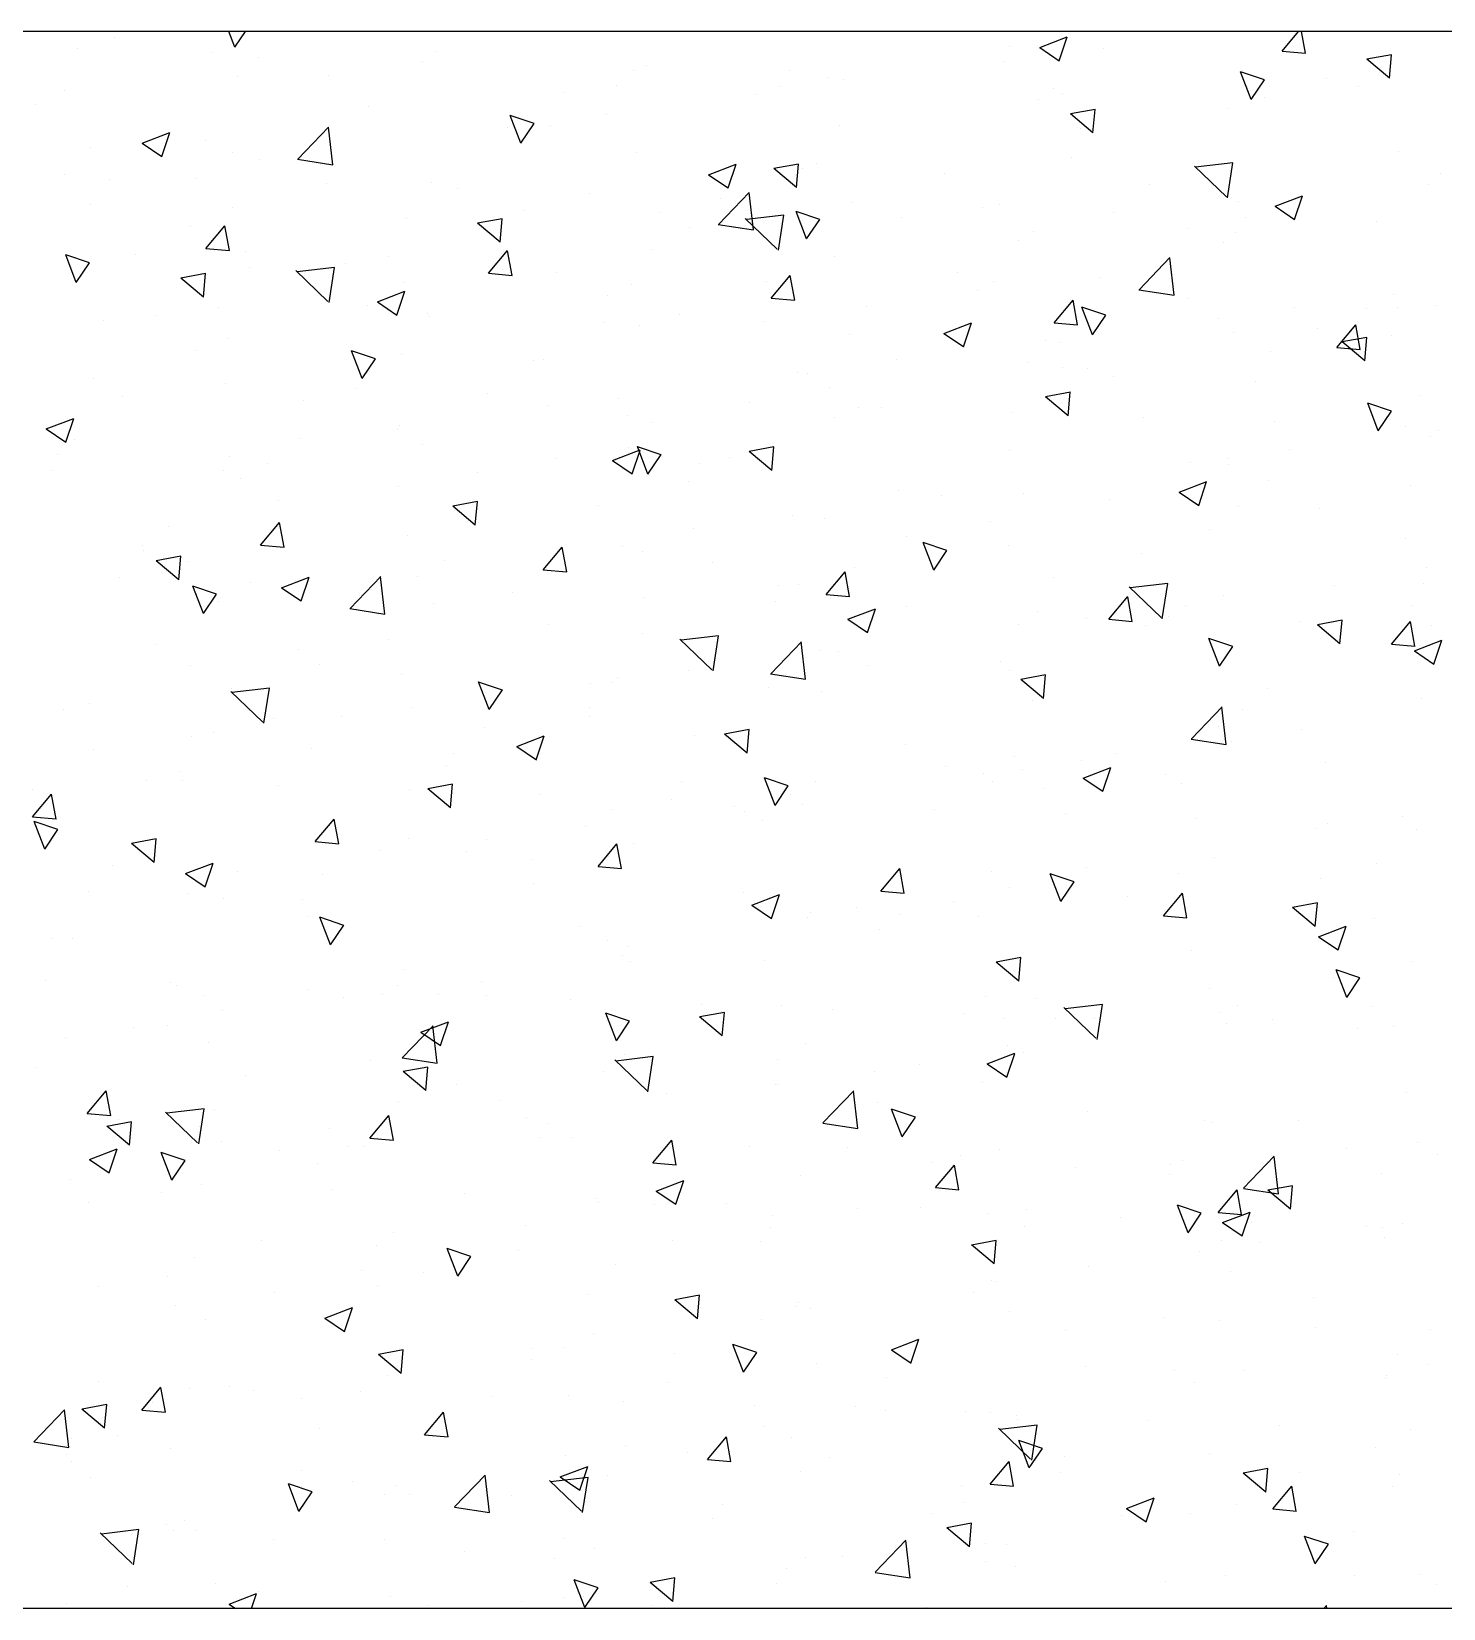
# Model space of a CAD drawing. Header units: millimetres. Extents: x 331487 to 517269, y 198509 to 399936.
# Drawn here: x 447582.1 to 447940.4, y 339696 to 340096 of the extents above; entities that cross this region are included whole.
import ezdxf

# ---------------------------------------------------------------- set-up
doc = ezdxf.new("R2010")
doc.units = ezdxf.units.MM
doc.header["$MEASUREMENT"] = 0
doc.layers.add('COLUMN', color=6, linetype='Continuous')

msp = doc.modelspace()

# ---------------------------------------------------------------- linework, layer by layer
at = {"layer": 'COLUMN'}
for p, q in [((448979.83, 340095.96), (420204.35, 340095.96)), ((448984.26, 339695.96), (420604.35, 339695.96))]:
    msp.add_line(p, q, dxfattribs=at)
at = {"layer": 'COLUMN', "color": 2, "linetype": 'Continuous'}
for p, q in [((447603.26, 340094.56), (447603.26, 340094.56)), ((447633.76, 340092.01), (447632.24, 340095.96)), ((447633.76, 340092.01), (447636.42, 340095.96)), ((447830.34, 340092.14), (447830.34, 340092.14)), ((447837.93, 340091.9), (447844.93, 340094.58)), ((447842.9, 340088.54), (447844.92, 340094.58)), ((447899.41, 340091.02), (447903.55, 340095.96)), ((447905.38, 340090.49), (447904.38, 340095.96)), ((447593.73, 340091.61), (447593.73, 340091.61)), ((447627.99, 340090.52), (447627.99, 340090.52)), ((447639.77, 340089.47), (447639.77, 340089.47)), ((447681.38, 340088.26), (447681.38, 340088.26)), ((447684.95, 340090.98), (447684.95, 340090.98)), ((447829.08, 340088.31), (447829.08, 340088.31)), ((447837.93, 340091.9), (447842.9, 340088.54)), ((447854.11, 340091.6), (447854.11, 340091.6)), ((447899.41, 340091.02), (447905.39, 340090.5)), ((447927.19, 340090.09), (447920.92, 340088.93)), ((447926.66, 340084.12), (447920.92, 340088.94)), ((447926.66, 340084.12), (447927.19, 340090.09)), ((447634.44, 340084.57), (447634.44, 340084.57)), ((447657.45, 340084.71), (447657.45, 340084.71)), ((447734.76, 340086.01), (447734.76, 340086.01)), ((447738.2, 340087.41), (447738.2, 340087.41)), ((447774.34, 340086.13), (447774.34, 340086.13)), ((447784.08, 340084.42), (447784.08, 340084.42)), ((447891.57, 340078.7), (447888.88, 340085.71)), ((447894.92, 340083.67), (447888.88, 340085.7)), ((447889.47, 340086.12), (447889.47, 340086.12)), ((447910.71, 340084.12), (447910.71, 340084.12)), ((447590.49, 340080.88), (447590.49, 340080.88)), ((447717.12, 340080.58), (447717.12, 340080.58)), ((447730.52, 340082.39), (447730.52, 340082.39)), ((447772.02, 340082.13), (447772.02, 340082.13)), ((447788.14, 340083.75), (447788.14, 340083.75)), ((447841.52, 340081.49), (447841.52, 340081.49)), ((447843.75, 340080.29), (447843.75, 340080.29)), ((447891.57, 340078.7), (447894.92, 340083.68)), ((447918.8, 340081.93), (447918.8, 340081.93)), ((447583.1, 340077.53), (447583.1, 340077.53)), ((447667.63, 340076.87), (447667.63, 340076.87)), ((447765.92, 340079.99), (447765.92, 340079.99)), ((447837.53, 340078.63), (447837.53, 340078.63)), ((447851.97, 340076.21), (447845.7, 340075.06)), ((447851.44, 340070.24), (447851.97, 340076.22)), ((447885.54, 340076.51), (447885.54, 340076.51)), ((447894.91, 340079.24), (447894.91, 340079.24)), ((447706.28, 340067.68), (447703.59, 340074.68)), ((447709.63, 340072.65), (447703.59, 340074.67)), ((447706.28, 340067.68), (447709.63, 340072.65)), ((447713.7, 340072.12), (447713.7, 340072.12)), ((447728.05, 340075.01), (447728.05, 340075.01)), ((447787.02, 340072.22), (447787.02, 340072.22)), ((447851.44, 340070.24), (447845.7, 340075.06)), ((447610.19, 340067.65), (447617.19, 340070.34)), ((447615.16, 340064.29), (447617.19, 340070.34)), ((447626.34, 340068.38), (447626.34, 340068.38)), ((447649.7, 340063.59), (447657.49, 340071.7)), ((447658.55, 340062.17), (447657.45, 340071.67)), ((447703.02, 340071.71), (447703.02, 340071.71)), ((447848.24, 340071.39), (447848.24, 340071.39)), ((447597.03, 340066.57), (447597.03, 340066.57)), ((447610.19, 340067.65), (447615.17, 340064.3)), ((447633.17, 340065.3), (447633.17, 340065.3)), ((447735.67, 340065.18), (447735.67, 340065.18)), ((447845.89, 340064.11), (447845.89, 340064.11)), ((447928.83, 340065.46), (447928.83, 340065.46)), ((447639.86, 340063.4), (447639.86, 340063.4)), ((447649.66, 340063.55), (447658.55, 340062.17)), ((447655.38, 340062.11), (447655.38, 340062.11)), ((447753.9, 340059.64), (447760.91, 340062.33)), ((447758.87, 340056.29), (447760.9, 340062.33)), ((447776.75, 340062.34), (447770.48, 340061.18)), ((447776.22, 340056.37), (447770.48, 340061.19)), ((447776.22, 340056.37), (447776.75, 340062.34)), ((447777.64, 340061.1), (447777.64, 340061.1)), ((447781.35, 340062.5), (447781.35, 340062.5)), ((447885.28, 340054.03), (447877.16, 340061.82)), ((447886.96, 340062.63), (447877.46, 340061.53)), ((447885.58, 340053.75), (447886.96, 340062.64)), ((447590.46, 340059.81), (447590.46, 340059.81)), ((447601.99, 340058.41), (447601.99, 340058.41)), ((447623.75, 340058.59), (447623.75, 340058.59)), ((447657.04, 340057.37), (447657.04, 340057.37)), ((447683.74, 340057.69), (447683.74, 340057.69)), ((447690.33, 340056.16), (447690.33, 340056.16)), ((447753.9, 340059.64), (447758.88, 340056.29)), ((447813.78, 340059.83), (447813.78, 340059.83)), ((447865.68, 340057.15), (447865.68, 340057.15)), ((447936.64, 340057.04), (447936.64, 340057.04)), ((447939.6, 340059.88), (447939.6, 340059.88)), ((447597.06, 340052.1), (447597.06, 340052.1)), ((447723.62, 340054.94), (447723.62, 340054.94)), ((447756.42, 340047.04), (447764.21, 340055.15)), ((447756.91, 340053.73), (447756.91, 340053.73)), ((447765.28, 340045.62), (447764.17, 340055.11)), ((447790.19, 340052.51), (447790.19, 340052.51)), ((447827.81, 340052.16), (447827.81, 340052.16)), ((447888.25, 340052.83), (447888.25, 340052.83)), ((447897.62, 340051.63), (447904.62, 340054.32)), ((447902.59, 340048.28), (447904.62, 340054.32)), ((447633.23, 340051.28), (447633.23, 340051.28)), ((447677.17, 340048.49), (447677.17, 340048.49)), ((447701.53, 340048.46), (447695.27, 340047.31)), ((447701.01, 340042.49), (447701.53, 340048.47)), ((447707.07, 340050.56), (447707.07, 340050.56)), ((447741.7, 340050.1), (447741.7, 340050.1)), ((447771.32, 340040.78), (447763.2, 340048.57)), ((447772.99, 340049.38), (447763.5, 340048.27)), ((447771.62, 340040.49), (447773, 340049.38)), ((447778.79, 340043.35), (447776.1, 340050.35)), ((447782.15, 340048.31), (447776.1, 340050.34)), ((447778.79, 340043.35), (447782.15, 340048.32)), ((447802.77, 340048.87), (447802.77, 340048.87)), ((447823.48, 340051.29), (447823.48, 340051.29)), ((447856.77, 340050.08), (447856.77, 340050.08)), ((447890.06, 340048.86), (447890.06, 340048.86)), ((447897.62, 340051.63), (447902.59, 340048.28)), ((447622.46, 340046.52), (447622.46, 340046.52)), ((447626.38, 340040.91), (447631.2, 340046.65)), ((447632.36, 340040.38), (447631.2, 340046.64)), ((447701.01, 340042.49), (447695.26, 340047.31)), ((447749.09, 340046.22), (447749.09, 340046.22)), ((447756.38, 340047), (447765.28, 340045.62)), ((447836.31, 340045.34), (447836.31, 340045.34)), ((447875.72, 340045.93), (447875.72, 340045.93)), ((447887.68, 340045.09), (447887.68, 340045.09)), ((447923.35, 340047.65), (447923.35, 340047.65)), ((447626.38, 340040.91), (447632.36, 340040.38)), ((447636.47, 340040.27), (447636.47, 340040.27)), ((447698.11, 340034.63), (447702.93, 340040.38)), ((447704.08, 340034.1), (447702.93, 340040.37)), ((447739.62, 340040.55), (447739.62, 340040.55)), ((447832.45, 340043.03), (447832.45, 340043.03)), ((447884.53, 340042.49), (447884.53, 340042.49)), ((447593.5, 340032.32), (447590.81, 340039.32)), ((447596.85, 340037.29), (447590.81, 340039.31)), ((447593.5, 340032.32), (447596.85, 340037.29)), ((447608.52, 340039.42), (447608.52, 340039.42)), ((447637.51, 340036.08), (447637.51, 340036.08)), ((447659.03, 340036.12), (447649.53, 340035.01)), ((447657.65, 340027.23), (447659.03, 340036.12)), ((447661.9, 340037.16), (447661.9, 340037.16)), ((447672.61, 340038.99), (447672.61, 340038.99)), ((447785.8, 340038.94), (447785.8, 340038.94)), ((447863.15, 340030.48), (447870.93, 340038.6)), ((447872, 340029.06), (447870.9, 340038.56)), ((447625.79, 340028.62), (447620.04, 340033.44)), ((447626.31, 340034.59), (447620.05, 340033.43)), ((447625.79, 340028.62), (447626.31, 340034.59)), ((447657.35, 340027.52), (447649.23, 340035.31)), ((447676.71, 340032.27), (447676.71, 340032.27)), ((447698.11, 340034.63), (447704.08, 340034.11)), ((447701.74, 340035.57), (447701.74, 340035.57)), ((447715.29, 340034.91), (447715.29, 340034.91)), ((447768.67, 340032.65), (447768.67, 340032.65)), ((447769.83, 340028.35), (447774.65, 340034.1)), ((447775.81, 340027.83), (447774.65, 340034.09)), ((447817.08, 340034.79), (447817.08, 340034.79)), ((447826.21, 340032.47), (447826.21, 340032.47)), ((447853.22, 340033.52), (447853.22, 340033.52)), ((447669.88, 340027.39), (447676.88, 340030.08)), ((447674.85, 340024.03), (447676.88, 340030.08)), ((447728.27, 340029.01), (447728.27, 340029.01)), ((447734.46, 340031.89), (447734.46, 340031.89)), ((447769.83, 340028.36), (447775.81, 340027.83)), ((447822.05, 340030.39), (447822.05, 340030.39)), ((447863.11, 340030.44), (447872, 340029.06)), ((447875.43, 340028.14), (447875.43, 340028.14)), ((447927.56, 340029.32), (447927.56, 340029.32)), ((447629.61, 340025.98), (447629.61, 340025.98)), ((447667.46, 340026.39), (447667.46, 340026.39)), ((447669.88, 340027.39), (447674.86, 340024.03)), ((447682.52, 340024.4), (447682.52, 340024.4)), ((447746.51, 340024.25), (447746.51, 340024.25)), ((447794.09, 340026.1), (447794.09, 340026.1)), ((447841.56, 340022.08), (447846.38, 340027.83)), ((447847.53, 340021.55), (447846.38, 340027.82)), ((447851.31, 340019.01), (447848.62, 340026.02)), ((447854.66, 340023.98), (447848.62, 340026.01)), ((447902.53, 340026.02), (447902.53, 340026.02)), ((447920.72, 340025.8), (447920.72, 340025.8)), ((447928.81, 340025.88), (447928.81, 340025.88)), ((447938.38, 340026.59), (447938.38, 340026.59)), ((447600.5, 340022.56), (447600.5, 340022.56)), ((447613.55, 340023.95), (447613.55, 340023.95)), ((447682.99, 340023.73), (447682.99, 340023.73)), ((447727.13, 340022.26), (447727.13, 340022.26)), ((447736.37, 340021.47), (447736.37, 340021.47)), ((447767.89, 340022.46), (447767.89, 340022.46)), ((447813.59, 340019.38), (447820.6, 340022.07)), ((447818.57, 340016.02), (447820.59, 340022.07)), ((447841.56, 340022.08), (447847.54, 340021.56)), ((447851.31, 340019.01), (447854.66, 340023.99)), ((447853.76, 340021.97), (447853.76, 340021.97)), ((447883.29, 340023.13), (447883.29, 340023.13)), ((447908.49, 340020.53), (447908.49, 340020.53)), ((447913.28, 340015.8), (447918.11, 340021.55)), ((447919.26, 340015.28), (447918.1, 340021.54)), ((447632.01, 340017.99), (447632.01, 340017.99)), ((447789.75, 340019.22), (447789.75, 340019.22)), ((447813.59, 340019.38), (447818.57, 340016.03)), ((447839.37, 340017.71), (447839.37, 340017.71)), ((447843.13, 340016.96), (447843.13, 340016.96)), ((447887.04, 340019.55), (447887.04, 340019.55)), ((447920.39, 340012.39), (447914.64, 340017.21)), ((447920.92, 340018.36), (447914.65, 340017.21)), ((447920.39, 340012.39), (447920.91, 340018.37)), ((447927.12, 340018.78), (447927.12, 340018.78)), ((447624.08, 340015), (447624.08, 340015)), ((447666.01, 340007.99), (447663.33, 340014.99)), ((447669.37, 340012.95), (447663.33, 340014.98)), ((447666.01, 340007.99), (447669.37, 340012.96)), ((447675.91, 340013.96), (447675.91, 340013.96)), ((447709.57, 340012.45), (447709.57, 340012.45)), ((447712.05, 340012.69), (447712.05, 340012.69)), ((447801.5, 340012.72), (447801.5, 340012.72)), ((447835.1, 340012.05), (447835.1, 340012.05)), ((447896.52, 340014.71), (447896.52, 340014.71)), ((447913.28, 340015.8), (447919.26, 340015.28)), ((447776.46, 340009.42), (447776.46, 340009.42)), ((447779.1, 340009.12), (447779.1, 340009.12)), ((447843.63, 340010.73), (447843.63, 340010.73)), ((447850.17, 340010.52), (447850.17, 340010.52)), ((447856.52, 340008.49), (447856.52, 340008.49)), ((447597.96, 340007.87), (447597.96, 340007.87)), ((447631.25, 340006.65), (447631.25, 340006.65)), ((447664.53, 340005.43), (447664.53, 340005.43)), ((447697.82, 340004.22), (447697.82, 340004.22)), ((447784.59, 340005.65), (447784.59, 340005.65)), ((447845.7, 340004.49), (447839.43, 340003.33)), ((447845.17, 339998.52), (447845.69, 340004.49)), ((447892.66, 340007.21), (447892.66, 340007.21)), ((447605.34, 340003.42), (447605.34, 340003.42)), ((447651.25, 340002.44), (447651.25, 340002.44)), ((447713.31, 340001.11), (447713.31, 340001.11)), ((447731.11, 340003), (447731.11, 340003)), ((447764.4, 340001.79), (447764.4, 340001.79)), ((447791.85, 340000.51), (447791.85, 340000.51)), ((447797.69, 340000.57), (447797.69, 340000.57)), ((447845.17, 339998.52), (447839.42, 340003.34)), ((447923.82, 339994.68), (447921.13, 340001.68)), ((447927.18, 339999.65), (447921.13, 340001.68)), ((447934.38, 340003.66), (447934.38, 340003.66)), ((447585.86, 339995.14), (447592.86, 339997.82)), ((447590.83, 339991.78), (447592.86, 339997.82)), ((447675.44, 339996.12), (447675.44, 339996.12)), ((447733.24, 339998.6), (447733.24, 339998.6)), ((447739.45, 339996.71), (447739.45, 339996.71)), ((447785.95, 339997.94), (447785.95, 339997.94)), ((447830.98, 339999.36), (447830.98, 339999.36)), ((447864.27, 339998.14), (447864.27, 339998.14)), ((447897.56, 339996.92), (447897.56, 339996.92)), ((447923.82, 339994.68), (447927.18, 339999.66)), ((447585.86, 339995.14), (447590.83, 339991.78)), ((447592.93, 339992.43), (447592.93, 339992.43)), ((447650.4, 339992.83), (447650.4, 339992.83)), ((447674.91, 339995.1), (447674.91, 339995.1)), ((447930.85, 339995.71), (447930.85, 339995.71)), ((447937.16, 339993.3), (447937.16, 339993.3)), ((447939.13, 339994.86), (447939.13, 339994.86)), ((447588.63, 339988.59), (447588.63, 339988.59)), ((447632.47, 339988.2), (447632.47, 339988.2)), ((447681.3, 339991.11), (447681.3, 339991.11)), ((447729.57, 339987.13), (447736.57, 339989.82)), ((447733.53, 339990.5), (447733.53, 339990.5)), ((447734.54, 339983.77), (447736.57, 339989.81)), ((447738.53, 339983.65), (447735.84, 339990.66)), ((447741.88, 339988.62), (447735.84, 339990.65)), ((447738.53, 339983.65), (447741.88, 339988.63)), ((447769.95, 339984.64), (447764.2, 339989.46)), ((447770.48, 339990.61), (447764.21, 339989.46)), ((447769.95, 339984.64), (447770.47, 339990.62)), ((447830.2, 339989.64), (447830.2, 339989.64)), ((447901.25, 339989.88), (447901.25, 339989.88)), ((447587.25, 339984.51), (447587.25, 339984.51)), ((447630.79, 339984.71), (447630.79, 339984.71)), ((447642.01, 339986.33), (447642.01, 339986.33)), ((447695.39, 339984.07), (447695.39, 339984.07)), ((447715.35, 339987.65), (447715.35, 339987.65)), ((447729.57, 339987.13), (447734.55, 339983.77)), ((447751.5, 339986.38), (447751.5, 339986.38)), ((447759.1, 339987.91), (447759.1, 339987.91)), ((447876.22, 339986.58), (447876.22, 339986.58)), ((447885.73, 339987.61), (447885.73, 339987.61)), ((447885.82, 339986.26), (447885.82, 339986.26)), ((447635.26, 339982.7), (447635.26, 339982.7)), ((447675.21, 339980.49), (447675.21, 339980.49)), ((447748.77, 339981.82), (447748.77, 339981.82)), ((447873.29, 339979.12), (447880.29, 339981.81)), ((447878.26, 339975.76), (447880.28, 339981.81)), ((447895.96, 339982.18), (447895.96, 339982.18)), ((447932.11, 339980.91), (447932.11, 339980.91)), ((447644.78, 339977.11), (447644.78, 339977.11)), ((447695.26, 339976.74), (447688.99, 339975.58)), ((447694.73, 339970.76), (447695.25, 339976.74)), ((447802.15, 339979.56), (447802.15, 339979.56)), ((447813.06, 339978.27), (447813.06, 339978.27)), ((447833.88, 339978.76), (447833.88, 339978.76)), ((447855.54, 339977.31), (447855.54, 339977.31)), ((447873.29, 339979.12), (447878.26, 339975.76)), ((447694.73, 339970.77), (447688.99, 339975.59)), ((447726.01, 339975.63), (447726.01, 339975.63)), ((447775.19, 339973.28), (447775.19, 339973.28)), ((447783.37, 339972.36), (447783.37, 339972.36)), ((447888.36, 339975.52), (447888.36, 339975.52)), ((447908.92, 339975.05), (447908.92, 339975.05)), ((447616.9, 339970.48), (447616.9, 339970.48)), ((447640.26, 339965.69), (447645.08, 339971.43)), ((447646.23, 339965.16), (447645.07, 339971.43)), ((447677.47, 339968.07), (447677.47, 339968.07)), ((447750.16, 339969.98), (447750.16, 339969.98)), ((447825.39, 339971.64), (447825.39, 339971.64)), ((447881.03, 339969.75), (447881.03, 339969.75)), ((447610.33, 339965.54), (447610.33, 339965.54)), ((447610.51, 339964.24), (447610.51, 339964.24)), ((447640.26, 339965.69), (447646.23, 339965.16)), ((447711.98, 339959.41), (447716.8, 339965.16)), ((447717.96, 339958.88), (447716.8, 339965.15)), ((447732.03, 339965.32), (447732.03, 339965.32)), ((447804.1, 339967.78), (447804.1, 339967.78)), ((447811.04, 339959.32), (447808.36, 339966.32)), ((447814.4, 339964.29), (447808.36, 339966.32)), ((447811.04, 339959.32), (447814.4, 339964.3)), ((447830.04, 339965.51), (447830.04, 339965.51)), ((447930.73, 339967.48), (447930.73, 339967.48)), ((447620.04, 339962.86), (447613.77, 339961.71)), ((447619.51, 339956.89), (447613.77, 339961.71)), ((447619.51, 339956.89), (447620.03, 339962.87)), ((447621.83, 339961.62), (447621.83, 339961.62)), ((447687, 339961.67), (447687, 339961.67)), ((447737.14, 339963.94), (447737.14, 339963.94)), ((447754.79, 339961.34), (447754.79, 339961.34)), ((447790.94, 339960.07), (447790.94, 339960.07)), ((447863.77, 339963.65), (447863.77, 339963.65)), ((447935.95, 339960.01), (447935.95, 339960.01)), ((447604.36, 339957.36), (447604.36, 339957.36)), ((447637.65, 339956.14), (447637.65, 339956.14)), ((447645.55, 339954.87), (447652.55, 339957.56)), ((447649.13, 339956.68), (447649.13, 339956.68)), ((447650.52, 339951.52), (447652.55, 339957.56)), ((447662.96, 339949.62), (447670.74, 339957.74)), ((447671.81, 339948.2), (447670.71, 339957.7)), ((447680.09, 339957.82), (447680.09, 339957.82)), ((447711.98, 339959.41), (447717.96, 339958.89)), ((447783.71, 339953.14), (447788.53, 339958.88)), ((447789.68, 339952.61), (447788.53, 339958.88)), ((447841.38, 339957.35), (447841.38, 339957.35)), ((447625.75, 339948.3), (447623.06, 339955.3)), ((447629.11, 339953.26), (447623.06, 339955.29)), ((447624.1, 339953.39), (447624.1, 339953.39)), ((447625.75, 339948.3), (447629.11, 339953.27)), ((447645.55, 339954.87), (447650.52, 339951.52)), ((447670.94, 339954.92), (447670.94, 339954.92)), ((447704.23, 339953.71), (447704.23, 339953.71)), ((447737.52, 339952.49), (447737.52, 339952.49)), ((447771.72, 339955.5), (447771.72, 339955.5)), ((447776.84, 339955.73), (447776.84, 339955.73)), ((447783.71, 339953.14), (447789.69, 339952.61)), ((447855.43, 339946.86), (447860.25, 339952.61)), ((447861.41, 339946.33), (447860.25, 339952.6)), ((447868.73, 339947.31), (447860.61, 339955.1)), ((447870.4, 339955.91), (447860.91, 339954.81)), ((447869.03, 339947.02), (447870.41, 339955.91)), ((447884.6, 339952.97), (447884.6, 339952.97)), ((447912.82, 339955.42), (447912.82, 339955.42)), ((447935.4, 339955.87), (447935.4, 339955.87)), ((447629.58, 339951.42), (447629.58, 339951.42)), ((447662.92, 339949.58), (447671.81, 339948.2)), ((447684.22, 339950.8), (447684.22, 339950.8)), ((447770.8, 339951.28), (447770.8, 339951.28)), ((447789.26, 339946.87), (447796.26, 339949.55)), ((447794.23, 339943.51), (447796.26, 339949.55)), ((447804.09, 339950.06), (447804.09, 339950.06)), ((447837.38, 339948.84), (447837.38, 339948.84)), ((447874.95, 339950.43), (447874.95, 339950.43)), ((447932.13, 339950.27), (447932.13, 339950.27)), ((447713.4, 339945.49), (447713.4, 339945.49)), ((447789.26, 339946.87), (447794.24, 339943.51)), ((447832.67, 339945.47), (447832.67, 339945.47)), ((447849.91, 339947.14), (447849.91, 339947.14)), ((447855.43, 339946.86), (447861.41, 339946.34)), ((447864.83, 339945.33), (447864.83, 339945.33)), ((447870.67, 339947.63), (447870.67, 339947.63)), ((447903.96, 339946.41), (447903.96, 339946.41)), ((447914.64, 339946.64), (447908.37, 339945.48)), ((447914.11, 339940.66), (447908.37, 339945.49)), ((447914.11, 339940.66), (447914.64, 339946.64)), ((447927.16, 339940.59), (447931.98, 339946.33)), ((447933.13, 339940.06), (447931.98, 339946.32)), ((447937.25, 339945.2), (447937.25, 339945.2)), ((447613.62, 339940.51), (447613.62, 339940.51)), ((447672.66, 339941.72), (447672.66, 339941.72)), ((447737.19, 339943.33), (447737.19, 339943.33)), ((447754.76, 339934.05), (447746.65, 339941.84)), ((447756.44, 339942.65), (447746.94, 339941.55)), ((447755.07, 339933.76), (447756.45, 339942.66)), ((447769.68, 339933.07), (447777.47, 339941.19)), ((447778.53, 339931.65), (447777.43, 339941.15)), ((447883.56, 339934.99), (447880.87, 339941.99)), ((447886.91, 339939.96), (447880.87, 339941.99)), ((447927.16, 339940.59), (447933.14, 339940.06)), ((447932.98, 339938.86), (447939.98, 339941.54)), ((447937.95, 339935.5), (447939.97, 339941.54)), ((447649.77, 339939.24), (447649.77, 339939.24)), ((447782.15, 339939.07), (447782.15, 339939.07)), ((447786.76, 339938.82), (447786.76, 339938.82)), ((447827.94, 339936.26), (447827.94, 339936.26)), ((447883.56, 339934.99), (447886.91, 339939.97)), ((447932.98, 339938.86), (447937.95, 339935.5)), ((447622.53, 339935.23), (447622.53, 339935.23)), ((447655.09, 339935.48), (447655.09, 339935.48)), ((447675.92, 339932.98), (447675.92, 339932.98)), ((447730.81, 339932.03), (447730.81, 339932.03)), ((447748.88, 339933.84), (447748.88, 339933.84)), ((447769.64, 339933.03), (447778.53, 339931.65)), ((447794.23, 339935.04), (447794.23, 339935.04)), ((447830.38, 339933.76), (447830.38, 339933.76)), ((447839.42, 339932.76), (447833.15, 339931.6)), ((447838.89, 339926.79), (447839.42, 339932.77)), ((447640.8, 339920.79), (447632.68, 339928.58)), ((447642.48, 339929.39), (447632.98, 339928.29)), ((447633, 339929.32), (447633, 339929.32)), ((447641.1, 339920.51), (447642.48, 339929.4)), ((447642.48, 339929.88), (447642.48, 339929.88)), ((447698.27, 339923.96), (447695.58, 339930.97)), ((447701.62, 339928.93), (447695.58, 339930.96)), ((447698.27, 339923.96), (447701.62, 339928.94)), ((447723.85, 339930.54), (447723.85, 339930.54)), ((447729.3, 339930.72), (447729.3, 339930.72)), ((447769.11, 339929.59), (447769.11, 339929.59)), ((447782.68, 339928.46), (447782.68, 339928.46)), ((447838.89, 339926.79), (447833.15, 339931.61)), ((447895.74, 339929.29), (447895.74, 339929.29)), ((447590.24, 339924.05), (447590.24, 339924.05)), ((447596.77, 339925.47), (447596.77, 339925.47)), ((447678.87, 339924.53), (447678.87, 339924.53)), ((447723.67, 339924.5), (447723.67, 339924.5)), ((447836.06, 339926.21), (447836.06, 339926.21)), ((447876.4, 339916.52), (447884.19, 339924.64)), ((447885.26, 339915.1), (447884.15, 339924.6)), ((447934.73, 339926.72), (447934.73, 339926.72)), ((447643.62, 339921.8), (447643.62, 339921.8)), ((447660.7, 339922.23), (447660.7, 339922.23)), ((447723.76, 339922.25), (447723.76, 339922.25)), ((447889.45, 339923.95), (447889.45, 339923.95)), ((447622.82, 339917.24), (447622.82, 339917.24)), ((447628.36, 339918.13), (447628.36, 339918.13)), ((447697, 339919.54), (447697, 339919.54)), ((447705.24, 339914.61), (447712.24, 339917.3)), ((447710.21, 339911.26), (447712.24, 339917.3)), ((447750.38, 339917.29), (447750.38, 339917.29)), ((447764.2, 339918.89), (447757.93, 339917.73)), ((447763.67, 339912.91), (447757.93, 339917.74)), ((447763.67, 339912.91), (447764.2, 339918.89)), ((447876.37, 339916.48), (447885.26, 339915.1)), ((447878.77, 339916.37), (447878.77, 339916.37)), ((447883.39, 339919.68), (447883.39, 339919.68)), ((447904.27, 339919.02), (447904.27, 339919.02)), ((447597.79, 339913.95), (447597.79, 339913.95)), ((447653.06, 339914.2), (447653.06, 339914.2)), ((447689.21, 339912.93), (447689.21, 339912.93)), ((447705.24, 339914.61), (447710.22, 339911.26)), ((447803.77, 339915.03), (447803.77, 339915.03)), ((447831.45, 339912.18), (447831.45, 339912.18)), ((447857.15, 339912.78), (447857.15, 339912.78)), ((447884.23, 339915.86), (447884.23, 339915.86)), ((447886.51, 339915.98), (447886.51, 339915.98)), ((447619.57, 339908.23), (447619.57, 339908.23)), ((447687.48, 339909.75), (447687.48, 339909.75)), ((447814.11, 339909.46), (447814.11, 339909.46)), ((447833.67, 339908.73), (447833.67, 339908.73)), ((447848.64, 339910.99), (447848.64, 339910.99)), ((447848.95, 339906.6), (447855.96, 339909.29)), ((447853.92, 339903.25), (447855.95, 339909.29)), ((447910.53, 339910.52), (447910.53, 339910.52)), ((447611.4, 339906.01), (447611.4, 339906.01)), ((447620.52, 339905.92), (447620.52, 339905.92)), ((447644.69, 339904.8), (447644.69, 339904.8)), ((447688.98, 339905.01), (447682.72, 339903.85)), ((447688.45, 339899.04), (447688.98, 339905.02)), ((447747.15, 339905.63), (447747.15, 339905.63)), ((447770.78, 339899.63), (447768.09, 339906.63)), ((447774.14, 339904.6), (447768.09, 339906.63)), ((447770.78, 339899.63), (447774.14, 339904.61)), ((447780.94, 339905.78), (447780.94, 339905.78)), ((447823.61, 339907.7), (447823.61, 339907.7)), ((447825.91, 339905.85), (447825.91, 339905.85)), ((447848.95, 339906.6), (447853.93, 339903.25)), ((447869.82, 339907.46), (447869.82, 339907.46)), ((447873.78, 339905.33), (447873.78, 339905.33)), ((447582.4, 339896.74), (447587.23, 339902.49)), ((447582.5, 339903.66), (447582.5, 339903.66)), ((447588.38, 339896.21), (447587.22, 339902.48)), ((447677.98, 339903.58), (447677.98, 339903.58)), ((447688.46, 339899.04), (447682.71, 339903.86)), ((447711.27, 339902.36), (447711.27, 339902.36)), ((447744.56, 339901.15), (447744.56, 339901.15)), ((447774.59, 339902.35), (447774.59, 339902.35)), ((447839.12, 339903.96), (447839.12, 339903.96)), ((447582.4, 339896.74), (447588.38, 339896.22)), ((447654.13, 339890.47), (447658.95, 339896.21)), ((447660.11, 339889.94), (447658.95, 339896.21)), ((447729.59, 339898.74), (447729.59, 339898.74)), ((447760.45, 339899.38), (447760.45, 339899.38)), ((447763.11, 339898.19), (447763.11, 339898.19)), ((447777.85, 339899.93), (447777.85, 339899.93)), ((447811.13, 339898.72), (447811.13, 339898.72)), ((447844.42, 339897.5), (447844.42, 339897.5)), ((447877.71, 339896.28), (447877.71, 339896.28)), ((447929.87, 339896.89), (447929.87, 339896.89)), ((447585.49, 339888.6), (447582.8, 339895.61)), ((447588.84, 339893.57), (447582.8, 339895.6)), ((447585.49, 339888.6), (447588.84, 339893.58)), ((447722.58, 339894.4), (447722.58, 339894.4)), ((447767.59, 339895.84), (447767.59, 339895.84)), ((447908.19, 339893.9), (447908.19, 339893.9)), ((447911, 339895.07), (447911, 339895.07)), ((447933.52, 339893.43), (447933.52, 339893.43)), ((447613.24, 339885.16), (447607.49, 339889.98)), ((447613.76, 339891.14), (447607.5, 339889.98)), ((447613.24, 339885.16), (447613.76, 339891.14)), ((447654.13, 339890.47), (447660.11, 339889.94)), ((447670.4, 339888.34), (447670.4, 339888.34)), ((447677.66, 339891.24), (447677.66, 339891.24)), ((447697.54, 339891.1), (447697.54, 339891.1)), ((447725.86, 339884.19), (447730.68, 339889.94)), ((447731.83, 339883.66), (447730.68, 339889.93)), ((447734.93, 339889.95), (447734.93, 339889.95)), ((447602.64, 339884.4), (447602.64, 339884.4)), ((447621.22, 339882.36), (447628.22, 339885.05)), ((447626.19, 339879), (447628.22, 339885.05)), ((447627.15, 339884.84), (447627.15, 339884.84)), ((447692.51, 339887.9), (447692.51, 339887.9)), ((447709.28, 339885.82), (447709.28, 339885.82)), ((447725.86, 339884.19), (447731.83, 339883.67)), ((447728.65, 339886.62), (447728.65, 339886.62)), ((447882.17, 339886.39), (447882.17, 339886.39)), ((447923.36, 339884.85), (447923.36, 339884.85)), ((447621.22, 339882.36), (447626.19, 339879)), ((447634.39, 339882.79), (447634.39, 339882.79)), ((447656.02, 339882.14), (447656.02, 339882.14)), ((447797.58, 339877.92), (447802.4, 339883.66)), ((447803.56, 339877.39), (447802.4, 339883.66)), ((447825.69, 339882.88), (447825.69, 339882.88)), ((447843.3, 339875.3), (447840.61, 339882.3)), ((447846.65, 339880.27), (447840.61, 339882.3)), ((447843.3, 339875.3), (447846.65, 339880.28)), ((447849.87, 339883.89), (447849.87, 339883.89)), ((447873.12, 339882.42), (447873.12, 339882.42)), ((447909.26, 339881.15), (447909.26, 339881.15)), ((447596.52, 339877.8), (447596.52, 339877.8)), ((447621.94, 339877.36), (447621.94, 339877.36)), ((447709.4, 339879.89), (447709.4, 339879.89)), ((447762.79, 339877.63), (447762.79, 339877.63)), ((447764.93, 339874.35), (447771.93, 339877.04)), ((447769.9, 339870.99), (447771.93, 339877.04)), ((447797.58, 339877.92), (447803.56, 339877.39)), ((447830.23, 339878.89), (447830.23, 339878.89)), ((447860.21, 339876.54), (447860.21, 339876.54)), ((447869.31, 339871.64), (447874.13, 339877.39)), ((447875.28, 339871.11), (447874.13, 339877.38)), ((447630.75, 339875.94), (447630.75, 339875.94)), ((447650.96, 339875.81), (447650.96, 339875.81)), ((447764.93, 339874.35), (447769.91, 339871)), ((447779.72, 339872.49), (447779.72, 339872.49)), ((447791.56, 339873.88), (447791.56, 339873.88)), ((447816.17, 339875.38), (447816.17, 339875.38)), ((447869.55, 339873.12), (447869.55, 339873.12)), ((447907.84, 339868.94), (447902.09, 339873.76)), ((447908.37, 339874.91), (447902.1, 339873.75)), ((447907.84, 339868.94), (447908.36, 339874.92)), ((447652.49, 339871.56), (447652.49, 339871.56)), ((447658, 339864.27), (447655.32, 339871.28)), ((447661.36, 339869.24), (447655.32, 339871.27)), ((447658, 339864.27), (447661.36, 339869.25)), ((447721.5, 339868.87), (447721.5, 339868.87)), ((447779.12, 339871.27), (447779.12, 339871.27)), ((447797.3, 339868.26), (447797.3, 339868.26)), ((447802.55, 339871.88), (447802.55, 339871.88)), ((447822.33, 339871.55), (447822.33, 339871.55)), ((447869.31, 339871.64), (447875.29, 339871.12)), ((447905.75, 339870.97), (447905.75, 339870.97)), ((447908.64, 339866.34), (447915.65, 339869.03)), ((447913.62, 339862.99), (447915.64, 339869.03)), ((447922.93, 339870.87), (447922.93, 339870.87)), ((447587.48, 339865.79), (447587.48, 339865.79)), ((447592.64, 339865.8), (447592.64, 339865.8)), ((447728.38, 339865.45), (447728.38, 339865.45)), ((447908.64, 339866.34), (447913.62, 339862.99)), ((447731.95, 339861.59), (447731.95, 339861.59)), ((447733.24, 339863.87), (447733.24, 339863.87)), ((447768.09, 339860.32), (447768.09, 339860.32)), ((447833.15, 339861.04), (447826.88, 339859.88)), ((447832.62, 339855.06), (447833.14, 339861.04)), ((447876.52, 339862.98), (447876.52, 339862.98)), ((447932.3, 339860.14), (447932.3, 339860.14)), ((447676.44, 339857.95), (447676.44, 339857.95)), ((447734.14, 339859.94), (447734.14, 339859.94)), ((447832.62, 339855.06), (447826.87, 339859.88)), ((447912.56, 339856.12), (447912.56, 339856.12)), ((447915.81, 339850.97), (447913.12, 339857.97)), ((447919.17, 339855.94), (447913.12, 339857.97)), ((447585.61, 339855.29), (447585.61, 339855.29)), ((447617.32, 339854.85), (447617.32, 339854.85)), ((447618.9, 339854.07), (447618.9, 339854.07)), ((447652.19, 339852.86), (447652.19, 339852.86)), ((447674.92, 339853.86), (447674.92, 339853.86)), ((447696.27, 339854.96), (447696.27, 339854.96)), ((447880.96, 339853.1), (447880.96, 339853.1)), ((447915.81, 339850.97), (447919.17, 339855.94)), ((447625.93, 339851.55), (447625.93, 339851.55)), ((447661.38, 339851.05), (447661.38, 339851.05)), ((447671.24, 339851.66), (447671.24, 339851.66)), ((447685.48, 339851.64), (447685.48, 339851.64)), ((447697.5, 339851.44), (447697.5, 339851.44)), ((447718.76, 339850.43), (447718.76, 339850.43)), ((447752.05, 339849.21), (447752.05, 339849.21)), ((447772.33, 339848.97), (447772.33, 339848.97)), ((447824.12, 339851.14), (447824.12, 339851.14)), ((447836.86, 339850.58), (447836.86, 339850.58)), ((447852.18, 339840.59), (447844.06, 339848.37)), ((447853.85, 339849.19), (447844.36, 339848.08)), ((447852.48, 339840.3), (447853.86, 339849.19)), ((447888.07, 339848.89), (447888.07, 339848.89)), ((447922.09, 339848.71), (447922.09, 339848.71)), ((447630.53, 339847.6), (447630.53, 339847.6)), ((447680.91, 339842.1), (447687.91, 339844.79)), ((447685.88, 339838.74), (447687.91, 339844.78)), ((447730.52, 339839.94), (447727.83, 339846.94)), ((447733.87, 339844.91), (447727.83, 339846.94)), ((447730.52, 339839.94), (447733.87, 339844.92)), ((447757.4, 339841.19), (447751.65, 339846.01)), ((447757.93, 339847.16), (447751.66, 339846)), ((447757.16, 339847.31), (447757.16, 339847.31)), ((447757.4, 339841.19), (447757.92, 339847.17)), ((447785.34, 339847.99), (447785.34, 339847.99)), ((447818.63, 339846.78), (447818.63, 339846.78)), ((447829.02, 339845.6), (447829.02, 339845.6)), ((447841.99, 339845.58), (447841.99, 339845.58)), ((447851.92, 339845.56), (447851.92, 339845.56)), ((447883.79, 339847.01), (447883.79, 339847.01)), ((447885.21, 339844.35), (447885.21, 339844.35)), ((447897.05, 339845.41), (447897.05, 339845.41)), ((447590.78, 339840.75), (447590.78, 339840.75)), ((447608.08, 339843.35), (447608.08, 339843.35)), ((447616.6, 339843.85), (447616.6, 339843.85)), ((447676.21, 339835.66), (447684, 339843.78)), ((447680.91, 339842.1), (447685.88, 339838.74)), ((447685.07, 339834.24), (447683.96, 339843.74)), ((447918.5, 339843.13), (447918.5, 339843.13)), ((447927.62, 339843.51), (447927.62, 339843.51)), ((447626.92, 339839.48), (447626.92, 339839.48)), ((447732.68, 339836.57), (447732.68, 339836.57)), ((447778.51, 339839.2), (447778.51, 339839.2)), ((447824.62, 339834.09), (447831.62, 339836.78)), ((447829.59, 339830.73), (447831.62, 339836.77)), ((447829.75, 339838.88), (447829.75, 339838.88)), ((447833.9, 339837.1), (447833.9, 339837.1)), ((447583.17, 339833.3), (447583.17, 339833.3)), ((447668.15, 339834.96), (447668.15, 339834.96)), ((447676.18, 339835.62), (447685.07, 339834.24)), ((447682.18, 339827.31), (447676.43, 339832.13)), ((447682.71, 339833.28), (447676.44, 339832.13)), ((447682.18, 339827.31), (447682.7, 339833.29)), ((447727.16, 339832.16), (447727.16, 339832.16)), ((447738.21, 339827.33), (447730.09, 339835.12)), ((447739.89, 339835.93), (447730.39, 339834.82)), ((447738.51, 339827.04), (447739.89, 339835.93)), ((447771.39, 339835.28), (447771.39, 339835.28)), ((447796.03, 339832.11), (447796.03, 339832.11)), ((447807.53, 339834.01), (447807.53, 339834.01)), ((447824.62, 339834.09), (447829.6, 339830.73)), ((447636.55, 339831.04), (447636.55, 339831.04)), ((447689.93, 339828.79), (447689.93, 339828.79)), ((447770.99, 339828.82), (447770.99, 339828.82)), ((447771.43, 339828.87), (447771.43, 339828.87)), ((447823.43, 339829.5), (447823.43, 339829.5)), ((447596.28, 339821.52), (447601.1, 339827.27)), ((447602.25, 339820.99), (447601.1, 339827.26)), ((447675.22, 339824.66), (447675.22, 339824.66)), ((447700.82, 339824.74), (447700.82, 339824.74)), ((447743.31, 339826.53), (447743.31, 339826.53)), ((447782.94, 339819.11), (447790.73, 339827.23)), ((447791.79, 339817.69), (447790.69, 339827.19)), ((447796.69, 339824.28), (447796.69, 339824.28)), ((447931.08, 339826.85), (447931.08, 339826.85)), ((447596.28, 339821.52), (447602.26, 339821)), ((447624.25, 339814.07), (447616.13, 339821.86)), ((447625.92, 339822.67), (447616.43, 339821.57)), ((447624.55, 339813.78), (447625.93, 339822.67)), ((447628.49, 339822.55), (447628.49, 339822.55)), ((447668.01, 339815.25), (447672.83, 339820.99)), ((447673.98, 339814.72), (447672.82, 339820.99)), ((447707.84, 339820.5), (447707.84, 339820.5)), ((447803.03, 339815.61), (447800.35, 339822.61)), ((447806.39, 339820.58), (447800.35, 339822.61)), ((447803.03, 339815.61), (447806.39, 339820.58)), ((447850.08, 339822.02), (447850.08, 339822.02)), ((447607.49, 339819.41), (447601.22, 339818.25)), ((447606.96, 339813.44), (447601.22, 339818.26)), ((447604.25, 339819.87), (447604.25, 339819.87)), ((447606.96, 339813.44), (447607.48, 339819.41)), ((447624.71, 339818.26), (447624.71, 339818.26)), ((447657.63, 339817.61), (447657.63, 339817.61)), ((447713.11, 339818.86), (447713.11, 339818.86)), ((447782.9, 339819.07), (447791.79, 339817.69)), ((447879.74, 339819.81), (447879.74, 339819.81)), ((447881.43, 339819.27), (447881.43, 339819.27)), ((447903.46, 339819.77), (447903.46, 339819.77)), ((447596.89, 339809.84), (447603.89, 339812.53)), ((447601.86, 339806.49), (447603.89, 339812.53)), ((447630.22, 339814.45), (447630.22, 339814.45)), ((447644.93, 339812.22), (447644.93, 339812.22)), ((447662.5, 339813.25), (447662.5, 339813.25)), ((447666.37, 339813.17), (447666.37, 339813.17)), ((447668.01, 339815.25), (447673.98, 339814.72)), ((447669.96, 339815.51), (447669.96, 339815.51)), ((447711.02, 339815.36), (447711.02, 339815.36)), ((447719.25, 339815.48), (447719.25, 339815.48)), ((447739.73, 339808.97), (447744.55, 339814.72)), ((447745.71, 339808.44), (447744.55, 339814.71)), ((447764.4, 339813.1), (447764.4, 339813.1)), ((447789.13, 339812.95), (447789.13, 339812.95)), ((447827.8, 339812.31), (447827.8, 339812.31)), ((447915.76, 339812.66), (447915.76, 339812.66)), ((447933.65, 339814.25), (447933.65, 339814.25)), ((447596.89, 339809.84), (447601.86, 339806.49)), ((447617.74, 339804.58), (447615.05, 339811.58)), ((447621.1, 339809.55), (447615.05, 339811.58)), ((447617.74, 339804.58), (447621.1, 339809.56)), ((447654.79, 339808.85), (447654.79, 339808.85)), ((447739.73, 339808.97), (447745.71, 339808.45)), ((447810.83, 339808.98), (447810.83, 339808.98)), ((447811.46, 339802.7), (447816.28, 339808.44)), ((447817.43, 339802.17), (447816.28, 339808.44)), ((447817.78, 339810.85), (447817.78, 339810.85)), ((447871.16, 339808.59), (447871.16, 339808.59)), ((447874.26, 339809.6), (447874.26, 339809.6)), ((447889.66, 339802.56), (447897.45, 339810.67)), ((447895.78, 339809.27), (447895.78, 339809.27)), ((447898.52, 339801.14), (447897.41, 339810.63)), ((447938.8, 339811.21), (447938.8, 339811.21)), ((447592.01, 339804.78), (447592.01, 339804.78)), ((447740.6, 339801.84), (447747.6, 339804.52)), ((447745.57, 339798.48), (447747.6, 339804.52)), ((447777.29, 339805.91), (447777.29, 339805.91)), ((447846.97, 339807.7), (447846.97, 339807.7)), ((447870.75, 339805.97), (447870.75, 339805.97)), ((447924.54, 339806.33), (447924.54, 339806.33)), ((447615.06, 339801.47), (447615.06, 339801.47)), ((447625.3, 339803.56), (447625.3, 339803.56)), ((447658.59, 339802.35), (447658.59, 339802.35)), ((447691.88, 339801.13), (447691.88, 339801.13)), ((447740.6, 339801.84), (447745.57, 339798.48)), ((447811.46, 339802.7), (447817.44, 339802.17)), ((447883.18, 339796.42), (447888, 339802.17)), ((447889.16, 339795.89), (447888, 339802.16)), ((447889.62, 339802.52), (447898.52, 339801.14)), ((447902.09, 339803.18), (447895.82, 339802.03)), ((447901.56, 339797.21), (447895.82, 339802.03)), ((447901.56, 339797.21), (447902.09, 339803.19)), ((447596.47, 339798.84), (447596.47, 339798.84)), ((447725.17, 339799.92), (447725.17, 339799.92)), ((447725.95, 339798.87), (447725.95, 339798.87)), ((447740.26, 339798.43), (447740.26, 339798.43)), ((447758.46, 339798.7), (447758.46, 339798.7)), ((447791.75, 339797.48), (447791.75, 339797.48)), ((447807.59, 339797.66), (447807.59, 339797.66)), ((447825.03, 339796.27), (447825.03, 339796.27)), ((447834.61, 339797.2), (447834.61, 339797.2)), ((447875.55, 339791.28), (447872.86, 339798.28)), ((447878.9, 339796.25), (447872.86, 339798.27)), ((447875.55, 339791.28), (447878.9, 339796.25)), ((447883.18, 339796.42), (447889.16, 339795.9)), ((447884.31, 339793.83), (447891.31, 339796.51)), ((447889.28, 339790.47), (447891.31, 339796.51)), ((447707.51, 339793.12), (447707.51, 339793.12)), ((447769.72, 339792.67), (447769.72, 339792.67)), ((447770.08, 339795.59), (447770.08, 339795.59)), ((447834.14, 339792.82), (447834.14, 339792.82)), ((447858.32, 339795.05), (447858.32, 339795.05)), ((447884.31, 339793.83), (447889.29, 339790.47)), ((447891.61, 339793.84), (447891.61, 339793.84)), ((447920.87, 339792.96), (447920.87, 339792.96)), ((447924.9, 339792.62), (447924.9, 339792.62)), ((447929.87, 339793.56), (447929.87, 339793.56)), ((447640.54, 339789.28), (447640.54, 339789.28)), ((447669.66, 339788.14), (447669.66, 339788.14)), ((447674.01, 339791.37), (447674.01, 339791.37)), ((447744.68, 339789.37), (447744.68, 339789.37)), ((447767.17, 339788.99), (447767.17, 339788.99)), ((447826.87, 339789.31), (447820.6, 339788.15)), ((447826.34, 339783.34), (447820.6, 339788.16)), ((447826.34, 339783.34), (447826.87, 339789.31)), ((447883.94, 339789.23), (447883.94, 339789.23)), ((447893.8, 339788.69), (447893.8, 339788.69)), ((447925.36, 339790.13), (447925.36, 339790.13)), ((447623.5, 339784.97), (447623.5, 339784.97)), ((447690.26, 339780.25), (447687.57, 339787.25)), ((447693.61, 339785.22), (447687.57, 339787.25)), ((447690.26, 339780.25), (447693.61, 339785.23)), ((447705.81, 339786.87), (447705.81, 339786.87)), ((447878.52, 339786.52), (447878.52, 339786.52)), ((447616.65, 339780.21), (447616.65, 339780.21)), ((447665.89, 339781.57), (447665.89, 339781.57)), ((447681.53, 339781.06), (447681.53, 339781.06)), ((447730.42, 339783.19), (447730.42, 339783.19)), ((447850.27, 339782.67), (447850.27, 339782.67)), ((447886.42, 339781.4), (447886.42, 339781.4)), ((447599.09, 339777.6), (447599.09, 339777.6)), ((447643.66, 339776.07), (447643.66, 339776.07)), ((447670.04, 339777.96), (447670.04, 339777.96)), ((447821.18, 339776.11), (447821.18, 339776.11)), ((447825.62, 339779.22), (447825.62, 339779.22)), ((447826.59, 339779.02), (447826.59, 339779.02)), ((447618.62, 339772.78), (447618.62, 339772.78)), ((447656.58, 339769.58), (447663.58, 339772.27)), ((447661.55, 339766.23), (447663.58, 339772.27)), ((447723.42, 339775.7), (447723.42, 339775.7)), ((447751.65, 339775.43), (447745.38, 339774.28)), ((447751.12, 339769.46), (447745.38, 339774.28)), ((447751.12, 339769.46), (447751.65, 339775.44)), ((447776.07, 339772.62), (447776.07, 339772.62)), ((447776.8, 339773.45), (447776.8, 339773.45)), ((447779.7, 339772.13), (447779.7, 339772.13)), ((447907.35, 339774.81), (447907.35, 339774.81)), ((447626.24, 339769.17), (447626.24, 339769.17)), ((447656.58, 339769.58), (447661.55, 339766.23)), ((447767.3, 339769.21), (447767.3, 339769.21)), ((447830.18, 339771.19), (447830.18, 339771.19)), ((447869.47, 339769.82), (447869.47, 339769.82)), ((447883.56, 339768.94), (447883.56, 339768.94)), ((447724.73, 339765.58), (447724.73, 339765.58)), ((447800.29, 339761.57), (447807.29, 339764.26)), ((447805.26, 339758.22), (447807.29, 339764.26)), ((447844.44, 339766.53), (447844.44, 339766.53)), ((447907.9, 339767.27), (447907.9, 339767.27)), ((447936.95, 339766.68), (447936.95, 339766.68)), ((447676.43, 339761.56), (447670.16, 339760.4)), ((447675.9, 339755.59), (447670.16, 339760.41)), ((447675.9, 339755.59), (447676.43, 339761.56)), ((447709.1, 339761.83), (447709.1, 339761.83)), ((447716.99, 339762.1), (447716.99, 339762.1)), ((447745.25, 339760.56), (447745.25, 339760.56)), ((447762.77, 339755.92), (447760.08, 339762.92)), ((447766.13, 339760.89), (447760.08, 339762.92)), ((447762.77, 339755.92), (447766.13, 339760.89)), ((447800.29, 339761.57), (447805.27, 339758.22)), ((447928.65, 339760.27), (447928.65, 339760.27)), ((447672.79, 339758.08), (447672.79, 339758.08)), ((447708.98, 339759.2), (447708.98, 339759.2)), ((447781.28, 339758.21), (447781.28, 339758.21)), ((447849.58, 339757.26), (447849.58, 339757.26)), ((447872.01, 339756.22), (447872.01, 339756.22)), ((447889.71, 339756.36), (447889.71, 339756.36)), ((447936.54, 339757.83), (447936.54, 339757.83)), ((447599.05, 339753.44), (447599.05, 339753.44)), ((447610.16, 339746.3), (447614.98, 339752.05)), ((447616.13, 339745.77), (447614.97, 339752.04)), ((447632.34, 339752.22), (447632.34, 339752.22)), ((447672.51, 339754.93), (447672.51, 339754.93)), ((447743.41, 339753.23), (447743.41, 339753.23)), ((447799.14, 339754.63), (447799.14, 339754.63)), ((447877.31, 339753.23), (447877.31, 339753.23)), ((447925.77, 339754.34), (447925.77, 339754.34)), ((447925.86, 339755.09), (447925.86, 339755.09)), ((447612.8, 339748.09), (447612.8, 339748.09)), ((447622.28, 339751.68), (447622.28, 339751.68)), ((447638.53, 339751.29), (447638.53, 339751.29)), ((447650.66, 339749.19), (447650.66, 339749.19)), ((447665.63, 339751), (447665.63, 339751)), ((447698.92, 339749.79), (447698.92, 339749.79)), ((447718.38, 339749.93), (447718.38, 339749.93)), ((447732.21, 339748.57), (447732.21, 339748.57)), ((447582.75, 339738.25), (447590.54, 339746.37)), ((447591.6, 339736.83), (447590.5, 339746.33)), ((447600.69, 339741.71), (447594.94, 339746.53)), ((447601.21, 339747.68), (447594.95, 339746.53)), ((447600.69, 339741.71), (447601.21, 339747.69)), ((447610.16, 339746.3), (447616.13, 339745.78)), ((447681.88, 339740.03), (447686.7, 339745.77)), ((447687.86, 339739.5), (447686.7, 339745.77)), ((447765.5, 339747.36), (447765.5, 339747.36)), ((447791.26, 339747.25), (447791.26, 339747.25)), ((447798.79, 339746.14), (447798.79, 339746.14)), ((447819.14, 339745.82), (447819.14, 339745.82)), ((447825.37, 339745.73), (447825.37, 339745.73)), ((447832.08, 339744.92), (447832.08, 339744.92)), ((447655.22, 339741.62), (447655.22, 339741.62)), ((447681.88, 339740.03), (447687.86, 339739.51)), ((447767.82, 339742.21), (447767.82, 339742.21)), ((447835.62, 339733.86), (447827.51, 339741.65)), ((447837.3, 339742.46), (447827.8, 339741.36)), ((447832.35, 339743.82), (447832.35, 339743.82)), ((447835.93, 339733.57), (447837.31, 339742.47)), ((447865.36, 339743.71), (447865.36, 339743.71)), ((447898.65, 339742.49), (447898.65, 339742.49)), ((447931.94, 339741.28), (447931.94, 339741.28)), ((447582.71, 339738.21), (447591.6, 339736.83)), ((447592.34, 339739.17), (447592.34, 339739.17)), ((447604.08, 339739.73), (447604.08, 339739.73)), ((447617.35, 339736.63), (447617.35, 339736.63)), ((447732.94, 339737.24), (447732.94, 339737.24)), ((447753.61, 339733.75), (447758.43, 339739.5)), ((447759.58, 339733.22), (447758.43, 339739.49)), ((447774.86, 339739.33), (447774.86, 339739.33)), ((447835.29, 339731.59), (447832.6, 339738.59)), ((447838.64, 339736.56), (447832.6, 339738.58)), ((447835.29, 339731.59), (447838.64, 339736.56)), ((447923.11, 339736.75), (447923.11, 339736.75)), ((447590.89, 339735.09), (447590.89, 339735.09)), ((447592.32, 339733.34), (447592.32, 339733.34)), ((447716.27, 339729.32), (447723.27, 339732.01)), ((447717.52, 339734.8), (447717.52, 339734.8)), ((447721.24, 339725.96), (447723.27, 339732.01)), ((447723.51, 339732.29), (447723.51, 339732.29)), ((447748.54, 339735.53), (447748.54, 339735.53)), ((447753.61, 339733.75), (447759.58, 339733.23)), ((447784.69, 339734.25), (447784.69, 339734.25)), ((447825.33, 339727.48), (447830.15, 339733.22)), ((447831.31, 339726.95), (447830.15, 339733.22)), ((447844.15, 339734.5), (447844.15, 339734.5)), ((447881.04, 339735.37), (447881.04, 339735.37)), ((447597.18, 339729.11), (447597.18, 339729.11)), ((447650.55, 339730.97), (447650.55, 339730.97)), ((447663.64, 339728.19), (447663.64, 339728.19)), ((447689.47, 339721.7), (447697.26, 339729.81)), ((447698.33, 339720.28), (447697.22, 339729.77)), ((447721.66, 339720.6), (447713.54, 339728.39)), ((447723.34, 339729.2), (447713.84, 339728.1)), ((447716.27, 339729.32), (447721.24, 339725.97)), ((447721.96, 339720.32), (447723.34, 339729.21)), ((447728.17, 339729.8), (447728.17, 339729.8)), ((447777.18, 339730.67), (447777.18, 339730.67)), ((447843.17, 339730.38), (447843.17, 339730.38)), ((447895.29, 339725.49), (447889.54, 339730.31)), ((447895.82, 339731.46), (447889.55, 339730.3)), ((447895.29, 339725.49), (447895.81, 339731.46)), ((447903.81, 339730.38), (447903.81, 339730.38)), ((447929.15, 339730.05), (447929.15, 339730.05)), ((447650, 339720.56), (447647.31, 339727.56)), ((447653.35, 339725.53), (447647.31, 339727.56)), ((447650, 339720.56), (447653.35, 339725.53)), ((447650.56, 339726.86), (447650.56, 339726.86)), ((447671.58, 339724.79), (447671.58, 339724.79)), ((447674.62, 339727.23), (447674.62, 339727.23)), ((447677.98, 339724.99), (447677.98, 339724.99)), ((447703.94, 339724.6), (447703.94, 339724.6)), ((447818.13, 339727.09), (447818.13, 339727.09)), ((447825.33, 339727.48), (447831.31, 339726.96)), ((447897.06, 339721.2), (447901.88, 339726.95)), ((447903.03, 339720.67), (447901.88, 339726.94)), ((447927.44, 339726.98), (447927.44, 339726.98)), ((447689.43, 339721.66), (447698.33, 339720.28)), ((447757.33, 339722.35), (447757.33, 339722.35)), ((447810.71, 339720.09), (447810.71, 339720.09)), ((447818.92, 339722.73), (447818.92, 339722.73)), ((447859.98, 339721.31), (447866.98, 339724)), ((447859.98, 339721.31), (447864.96, 339717.96)), ((447864.95, 339717.96), (447866.98, 339724)), ((447887.77, 339722.26), (447887.77, 339722.26)), ((447897.06, 339721.2), (447903.04, 339720.68)), ((447616.31, 339717.22), (447616.31, 339717.22)), ((447621.07, 339718.39), (447621.07, 339718.39)), ((447754.98, 339718.77), (447754.98, 339718.77)), ((447820.07, 339711.61), (447814.32, 339716.43)), ((447820.6, 339717.58), (447814.33, 339716.43)), ((447820.07, 339711.61), (447820.59, 339717.59)), ((447858.58, 339719.51), (447858.58, 339719.51)), ((447864.09, 339717.84), (447864.09, 339717.84)), ((447876.09, 339719.94), (447876.09, 339719.94)), ((447607.7, 339707.35), (447599.58, 339715.13)), ((447609.37, 339715.95), (447599.88, 339714.84)), ((447607.38, 339714.69), (447607.38, 339714.69)), ((447608, 339707.06), (447609.38, 339715.95)), ((447618.26, 339715.68), (447618.26, 339715.68)), ((447623.98, 339715.79), (447623.98, 339715.79)), ((447643.52, 339713.42), (447643.52, 339713.42)), ((447671.65, 339713.43), (447671.65, 339713.43)), ((447717.1, 339713.79), (447717.1, 339713.79)), ((447796.2, 339705.14), (447803.98, 339713.26)), ((447805.05, 339703.73), (447803.95, 339713.22)), ((447824.15, 339712.44), (447824.15, 339712.44)), ((447829.45, 339712.25), (447829.45, 339712.25)), ((447907.8, 339707.26), (447905.11, 339714.26)), ((447911.16, 339712.23), (447905.11, 339714.25)), ((447907.8, 339707.26), (447911.16, 339712.23)), ((447917.47, 339715.58), (447917.47, 339715.58)), ((447692.07, 339710.49), (447692.07, 339710.49)), ((447714.74, 339708.72), (447714.74, 339708.72)), ((447725.03, 339711.17), (447725.03, 339711.17)), ((447778.41, 339708.92), (447778.41, 339708.92)), ((447787.98, 339709.22), (447787.98, 339709.22)), ((447773.64, 339706.04), (447773.64, 339706.04)), ((447796.16, 339705.1), (447805.05, 339703.72)), ((447824.13, 339707.95), (447824.13, 339707.95)), ((447831.79, 339706.66), (447831.79, 339706.66)), ((447885.18, 339704.4), (447885.18, 339704.4)), ((447917.89, 339704.24), (447917.89, 339704.24)), ((447934.28, 339704.45), (447934.28, 339704.45)), ((447606.55, 339701.5), (447606.55, 339701.5)), ((447628.92, 339702.18), (447628.92, 339702.18)), ((447639.84, 339700.28), (447639.84, 339700.28)), ((447722.51, 339696.23), (447719.82, 339703.23)), ((447725.87, 339701.2), (447719.82, 339703.23)), ((447722.51, 339696.23), (447725.87, 339701.2)), ((447744.85, 339697.74), (447739.1, 339702.56)), ((447745.38, 339703.71), (447739.11, 339702.55)), ((447744.85, 339697.74), (447745.37, 339703.71)), ((447771.13, 339702.24), (447771.13, 339702.24)), ((447869.75, 339702.84), (447869.75, 339702.84)), ((447938.56, 339702.15), (447938.56, 339702.15)), ((447591.04, 339697.19), (447591.04, 339697.19)), ((447632.25, 339697.07), (447639.25, 339699.76)), ((447632.25, 339697.07), (447633.89, 339695.96)), ((447637.97, 339695.96), (447639.24, 339699.75)), ((447673.13, 339699.06), (447673.13, 339699.06)), ((447682.52, 339696.61), (447682.52, 339696.61)), ((447706.42, 339697.85), (447706.42, 339697.85)), ((447717.42, 339698.68), (447717.42, 339698.68)), ((447722.3, 339699), (447722.3, 339699)), ((447739.7, 339696.63), (447739.7, 339696.63)), ((447809.15, 339696.31), (447809.15, 339696.31)), ((447909.99, 339695.96), (447910.71, 339696.71)), ((447910.75, 339695.96), (447910.67, 339696.67)), ((447935.78, 339696.02), (447935.78, 339696.02))]:
    msp.add_line(p, q, dxfattribs=at)

doc.saveas('drawing.dxf')
